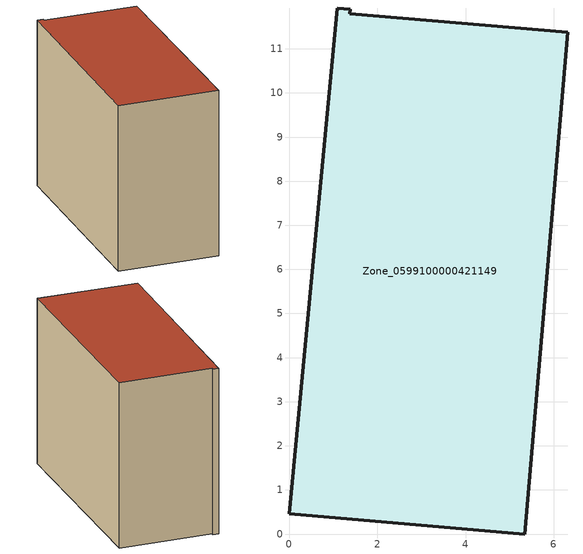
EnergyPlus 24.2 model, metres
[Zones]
Zone_0599100000421149
 floor ground (C_G): 1.39,11.9 1.37,11.8 6.32,11.37 5.34,0 0,0.46 1.09,11.93 z0
 wall outside (C_F): 0,0.46 5.34,0 6.32,11.37 1.37,11.8 1.39,11.9 1.09,11.93 0,0.46 z0:8.99
 roof outside (C_R): 1.37,11.8 1.39,11.9 1.09,11.93 0,0.46 5.34,0 6.32,11.37 z8.99
[BUILDING]
Pand.0599100000421149: North Axis=0; Terrain=City; Loads Convergence Tolerance Value=0.04; Temperature Convergence Tolerance Value=0.4; Solar Distribution=FullExterior; Maximum Number of Warmup Days=25; Minimum Number of Warmup Days=1
[Site:Location]
Rotterdam.The.Hague.AP_ZH_NLD Design_Conditions: Latitude=51.96; Longitude=4.45; Time Zone=1; Elevation=-4.5
[SITE:GROUNDTEMPERATURE:BUILDINGSURFACE]
18, 18, 18, 18, 18, 18, 18, 18, 18, 18, 18, 18
[MATERIAL] Thermal Absorptance=0.9; Solar Absorptance=0.7; Visible Absorptance=0.7
Name | Roughness | Thickness | Conductivity | Density | Specific Heat
G.TI.2006-2014 | MediumSmooth | 0.15 | 0.06 | 540 | 1210
F.TI.2006-2014 | Rough | 0.3 | 0.12 | 1920 | 840
R.TI.2006-2014 | MediumRough | 0.2 | 0.08 | 1500 | 1000
[CONSTRUCTION]
C_G: G.TI.2006-2014
C_F: F.TI.2006-2014
C_R: R.TI.2006-2014
[ZONE]
Zone_0599100000421149: Type=1; Multiplier=1; Ceiling Height=Autocalculate; Volume=Autocalculate; Floor Area=autocalculate; Part of Total Floor Area=Yes
[ZONEINFILTRATION:DESIGNFLOWRATE]
Infil_Zone_0599100000421149: Zone or ZoneList or Space or SpaceList=Zone_0599100000421149; Schedule=AlwaysOn; Design Flow Rate Calculation Method=Flow/Area; Flow Rate per Floor Area=0.0015; Constant Term Coefficient=1; Temperature Term Coefficient=0; Velocity Term Coefficient=0; Velocity Squared Term Coefficient=0
[HVACTEMPLATE:ZONE:IDEALLOADSAIRSYSTEM]
Zone_0599100000421149: Maximum Heating Supply Air Temperature=50; Minimum Cooling Supply Air Temperature=13; Maximum Heating Supply Air Humidity Ratio=0.0156; Minimum Cooling Supply Air Humidity Ratio=0.0077; Heating Limit=NoLimit; Cooling Limit=NoLimit; Dehumidification Control Type=ConstantSensibleHeatRatio; Cooling Sensible Heat Ratio=0.7; Dehumidification Setpoint=60; Humidification Control Type=None; Humidification Setpoint=30; Outdoor Air Method=None; Outdoor Air Flow Rate per Person=0.00944; Outdoor Air Flow Rate per Zone Floor Area=0; Outdoor Air Flow Rate per Zone=0; Demand Controlled Ventilation Type=None; Outdoor Air Economizer Type=NoEconomizer; Heat Recovery Type=None; Sensible Heat Recovery Effectiveness=0.7; Latent Heat Recovery Effectiveness=0.65
[ZONECONTROL:THERMOSTAT]
ThermostatControl_Zone_0599100000421149: Zone or ZoneList=Zone_0599100000421149; Control Type Schedule=DualSetpointControlType; Control 1=Thermostat_Zone_0599100000421149; Temperature Difference Between Cutout And Setpoint=0
[THERMOSTATSETPOINT:DUALSETPOINT]
Thermostat_Zone_0599100000421149: Heating Setpoint Temperature Schedule=HeatingSetpoint_Zone_0599100000421149; Cooling Setpoint Temperature Schedule=CoolingSetpoint_Zone_0599100000421149
[SCHEDULE:COMPACT]
HeatingSetpoint_Zone_0599100000421149: Through: 12/31, For: AllDays, Until: 24:00, 21
CoolingSetpoint_Zone_0599100000421149: Through: 12/31, For: AllDays, Until: 24:00, 24
DualSetpointControlType: Through: 12/31, For: AllDays, Until: 24:00, 4
AlwaysOn: Through: 12/31, For: AllDays, Until: 24:00, 1
